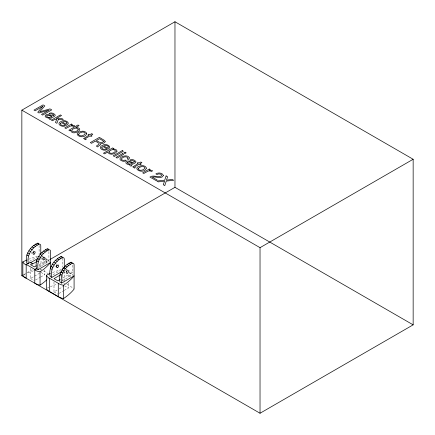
<?xml version="1.0" encoding="UTF-8"?>
<svg xmlns="http://www.w3.org/2000/svg" width="435" height="435" viewBox="0 0 435 435"><rect width="100%" height="100%" fill="white"/><g stroke="black" fill="none" stroke-linecap="round" stroke-linejoin="round"><path stroke-width="0.33" stroke-dasharray="2.17 1.63" d="M29.493 261.375L37.405 256.808M39.101 264.665L44.843 261.353L46.996 262.593L46.996 261.489L48.91 260.386L48.91 251.104M23.61 274.719L26.54 273.028M27.128 272.685L32.995 269.298M38.862 265.91L49.421 259.815M38.96 267.237L46.996 262.593M30.493 267.955L30.493 278.476L40.433 272.74M35.491 280.015L40.167 277.312M40.749 276.975L44.843 274.61L44.843 269.972M52.988 274.784L60.34 270.543M63.347 273.229L64.516 272.549L64.516 281.831M62.493 278.139L68.344 274.762L70.497 276.002L70.497 273.794L72.411 272.691L72.411 263.849M62.308 280.733L70.497 276.002M53.989 281.945L53.989 291.885L58.665 289.188M59.252 288.851L63.929 286.148M58.986 293.424L63.662 290.721M64.249 290.384L68.344 288.019L68.344 282.717M66.017 268.999L67.18 269.673M67.762 270.005L72.411 272.691M41.358 256.025L43.103 257.031M45.425 258.374L48.91 260.386M68.915 272.881L72.933 275.203M45.419 259.472L49.438 261.794M45.256 260.483L46.996 261.489M62.901 271.619L64.516 272.549M39.4 258.211L41.015 259.14L41.015 266.438M64.516 285.811L68.344 288.019M41.015 272.402L44.843 274.61M53.989 291.885L57.817 294.098M30.493 278.476L34.316 280.689M68.344 274.762L68.344 278.074M62.602 258.189L62.602 267.286M62.602 275.203L62.602 282.494M44.843 261.353L44.843 264.665M41.015 269.086L41.015 270.412M39.101 245.427L39.101 254.529M65.902 269.727A1.49 0.859 -60 0 1 66.762 270.331M65.261 272.392A1.49 0.859 -60 0 1 64.663 271.734M64.674 271.413A1.49 0.859 -60 0 1 64.907 270.706M52.483 272.571A69.692 40.237 0 0 1 61.433 269.559M65.397 270.363A36.986 21.353 0 0 1 66.463 270.858M68.98 272.185A36.986 21.353 0 0 1 72.542 274.567M47.323 288.09A69.692 40.237 0 0 1 48.829 287.383M50.373 286.698A69.692 40.237 0 0 1 56.86 284.229M63.738 282.929A36.986 21.353 0 0 1 64.853 283.386M66.979 284.37A36.986 21.353 0 0 1 73.586 288.688M55.452 266.731A1.49 0.859 -60 0 1 54.913 266.35M56.093 264.067A1.49 0.859 -60 0 1 56.767 264.181M40.243 269.521A36.986 21.353 0 0 1 41.352 269.977M43.484 270.962A36.986 21.353 0 0 1 48.633 274.104M45.485 258.776A36.986 21.353 0 0 1 49.041 261.158M48.388 278.215A69.692 40.237 0 0 1 47.589 279.031M23.822 274.681A69.692 40.237 0 0 1 25.333 273.974M27.922 272.848A69.692 40.237 0 0 1 33.364 270.82M28.454 259.374A69.692 40.237 0 0 1 37.35 256.313M31.951 253.317A1.49 0.859 -60 0 1 31.369 252.338M32.598 250.658A1.49 0.859 -60 0 1 33.087 250.642M42.402 256.318A1.49 0.859 -60 0 1 43.206 256.645M41.76 258.983A1.49 0.859 -60 0 1 41.162 258.325M41.26 257.65A1.49 0.859 -60 0 1 41.412 257.297"/><path stroke-width="0.65" d="M28.101 263.838L26.665 263.012C24.654 254.741 30.265 246.27 37.72 243.138A3.594 2.077 -60 0 1 38.824 243.769M26.878 260.032A69.692 40.237 0 0 0 22.837 261.903L22.837 275.165A10.108 5.834 0 0 0 26.187 278.204L26.187 264.393L28.34 263.425C26.453 255.345 32.168 247.145 39.395 244.1A3.594 2.077 -60 0 1 40.776 245.748L40.776 254.366M36.709 268.808L38.144 269.64L50.585 262.457A69.692 40.237 0 0 1 40.058 271.848A10.108 5.834 0 0 1 34.795 269.917L36.709 268.808L36.469 268.118C34.588 260.043 40.303 251.838 47.529 248.798A3.594 2.077 -60 0 1 48.633 249.434M38.144 269.64C36.138 261.386 41.755 252.876 49.204 249.766A3.594 2.077 -60 0 1 50.585 251.408L50.585 268.422M61.775 271.647L51.836 277.383L50.161 276.421C48.149 268.167 53.766 259.657 61.221 256.547A3.594 2.077 -60 0 1 62.325 257.177M51.836 277.383C49.824 269.134 55.441 260.625 62.896 257.509A3.594 2.077 -60 0 1 64.277 259.157L64.277 267.993L62.363 269.096L62.363 270.206M50.373 273.441A69.692 40.237 0 0 0 46.333 275.311L46.333 288.574A10.108 5.834 0 0 0 49.682 291.613L58.295 296.583A10.108 5.834 0 0 0 63.559 298.519L63.559 285.257A69.692 40.237 0 0 0 74.086 275.866L61.645 283.049L59.97 282.081C57.958 273.827 63.575 265.317 71.025 262.207A3.594 2.077 -60 0 1 72.134 262.843M61.645 283.049C59.633 274.795 65.25 266.285 72.699 263.175A3.594 2.077 -60 0 1 74.086 264.817L74.086 289.123A69.692 40.237 0 0 1 63.559 298.519M21.848 110.153L174.968 21.75L413.152 159.264L413.152 324.847L260.032 413.25L21.848 275.736L21.848 110.153L260.032 247.667L413.152 159.264M28.34 263.425L30.254 262.321L32.407 263.561L32.407 264.116L36.997 261.462M38.291 258.232L30.254 262.87L30.254 262.321M32.407 263.561L30.493 264.665L34.316 266.878L36.23 265.774M21.848 275.736L23.022 275.056M50.009 259.477L174.968 187.333L413.152 324.847M26.187 264.393L34.795 269.363L36.709 268.259M60.421 274.915L53.989 278.628L57.817 280.836L60.155 279.487M60.726 256.612L62.401 257.574M70.535 262.272L72.21 263.24M37.231 243.203L38.905 244.165M47.04 248.863L48.715 249.831M59.057 257.509L60.726 258.477M68.86 263.175L70.535 264.137M35.556 244.1L37.231 245.068M45.365 249.766L47.04 250.729M57.273 258.776L58.948 259.744M67.082 264.436L68.757 265.404M33.778 245.367L35.447 246.335M43.582 251.028L45.256 251.995M55.549 260.337L57.219 261.299M65.353 265.997L67.028 266.965M32.049 246.922L33.723 247.89M41.858 252.588L43.533 253.556M53.918 262.147L55.593 263.11M63.727 267.808L65.402 268.776M30.423 248.738L32.098 249.701M40.232 254.399L41.907 255.367M52.434 264.165L54.109 265.127M62.243 269.825L63.918 270.793M28.938 250.756L30.613 251.718M38.748 256.416L40.422 257.384M51.129 266.334L52.804 267.302M60.938 272L62.613 272.962M27.633 252.925L29.308 253.893M37.437 258.591L39.112 259.554M50.161 268.346L51.836 269.314M59.97 274.006L61.645 274.974M26.665 254.937L28.34 255.905M36.469 260.598L38.144 261.565M46.333 275.311A10.108 5.834 0 0 0 49.682 278.351L58.295 283.326A10.108 5.834 0 0 0 63.559 285.257M260.032 247.667L260.032 413.25M174.968 21.75L174.968 187.333M58.295 283.326L58.295 296.583M49.682 278.351L49.682 291.613M40.058 271.848L40.058 285.11A10.108 5.834 0 0 1 34.795 283.174L34.795 269.363M66.511 271.358A1.49 0.859 -60 0 1 66.31 271.69M56.936 264.991A1.49 0.859 -60 0 1 56.702 265.693M56.501 266.024A1.49 0.859 -60 0 1 56.256 266.312M46.757 279.835A69.692 40.237 0 0 1 40.058 285.11M26.187 264.942A10.108 5.834 0 0 1 22.837 261.903M33.441 251.582A1.49 0.859 -60 0 1 33.207 252.284M33 252.615A1.49 0.859 -60 0 1 32.755 252.904M43.163 257.596A1.49 0.859 -60 0 1 42.809 258.281M129.402 157.959L128.374 159.525L127.297 158.9L127.863 158.057L127.705 157.617C125.851 155.926 122.692 157.057 121.381 158.884A1.925 1.109 0 0 0 121.642 159.77L123.535 160.428L125.253 160.08L126.329 160.705L124.867 161.173A3.203 1.849 0 0 1 122.822 161.206C114.226 158.715 127.417 152.718 129.402 157.959M83.797 138.509L85.401 139.771L86.277 139.265L85.505 138.765L85.733 138.363L90.045 135.878L91.1 136.487L92.002 135.959L90.948 135.35L92.791 134.29L91.671 133.643L89.827 134.703L88.936 134.187L88.028 134.714L88.919 135.231L83.797 138.509M132.914 166.866L134.524 168.133L135.399 167.627L134.627 167.127L134.855 166.725L139.167 164.234L140.217 164.843L141.125 164.321L140.07 163.712L141.913 162.647L140.793 161.999L138.95 163.065L138.053 162.549L137.15 163.071L138.042 163.587L132.914 166.866M60.362 123.774C60.563 125.432 62.988 125.612 64.282 125.188L65.37 125.818C62.009 127.754 55.381 123.627 61.351 121.349C64.222 118.989 71.884 122.817 66.337 125.367L61.504 122.572L60.362 123.774M101.768 147.683C101.964 149.335 104.389 149.515 105.683 149.091L106.776 149.722C103.41 151.657 96.782 147.53 102.752 145.252C105.623 142.892 113.285 146.72 107.744 149.27L102.905 146.475L101.768 147.683M53.69 115.036L53.657 115.4C51.221 117.167 48.057 112.665 45.457 115.177C43.886 117.254 47.937 118.222 49.421 117.988L49.003 118.456L49.432 119.168L50.308 119.549L51.123 119.07C48.736 117.956 55.104 117.097 55.261 115.367L55.201 115.041C53.902 113.176 51.058 112.29 49.019 113.47L50.052 114.068L51.928 113.856L53.69 115.036M134.393 161.624L134.361 161.994C131.925 163.761 128.76 159.253 126.161 161.771C124.584 163.848 128.64 164.816 130.125 164.582L129.706 165.044L130.136 165.762L131.011 166.137L131.827 165.664C129.44 164.55 135.807 163.69 135.965 161.961L135.905 161.635C134.605 159.77 131.761 158.884 129.722 160.064L130.756 160.662L132.631 160.45L134.393 161.624M78.55 134.181L78.512 134.513C79.909 137.003 84.205 135.753 85.265 133.561L84.912 132.833L83.917 132.245A2.137 1.234 0 0 0 82.182 132.088L79.85 132.898L78.55 134.181M138.205 168.622L138.161 168.949C139.559 171.444 143.855 170.194 144.915 167.997L144.567 167.268L143.566 166.687A2.137 1.234 0 0 0 141.832 166.523L139.499 167.339L138.205 168.622M105.178 141.489L104.743 142.473L103.28 143.311L100.664 143.447L100.643 144.621L98.201 146.285L97.837 146.954L96.331 146.084L98.973 144.219L99.153 143.419L95.428 141.076L91.54 143.316L90.317 142.609L99.37 137.384L104.433 140.391L105.178 141.489M78.256 129.412C77.403 131.62 73.379 132.909 71.797 130.712L71.775 130.31C72.879 128.249 76.924 127.063 78.256 129.412M70.742 130.337C71.954 137.036 86.657 128.184 75.755 127.504L79.04 125.606L77.963 124.986L68.871 130.234L69.899 130.821L70.742 130.337M86.744 133.686C83.694 141.087 69.926 133.094 82.182 131.212A3.855 2.224 0 0 1 84.7 131.598L85.999 132.332L86.744 133.686M146.394 168.127C143.349 175.528 129.576 167.529 141.832 165.648A3.855 2.224 0 0 1 144.349 166.034L145.649 166.774L146.394 168.127M46.665 115.879L46.599 116.216C47.73 117.847 50.4 117.722 51.852 116.526L48.443 115.34L46.665 115.879M127.368 162.472L127.303 162.81C128.434 164.441 131.104 164.316 132.555 163.12L129.146 161.934L127.368 162.472M67.006 122.996L66.082 124.198L62.412 122.083C63.804 121.365 66.348 121.251 67.006 122.996M108.407 146.899L107.483 148.101L103.818 145.986C105.205 145.268 107.749 145.154 108.407 146.899M103.454 141.418C101.959 144.213 98.141 141.679 96.45 140.483L99.544 138.7L103.057 140.782L103.454 141.418M163.391 175.517C161.293 179.731 155.686 176.006 152.234 177.148L157.057 179.932L156.007 180.536L149.944 177.04C153.533 174.402 158.112 178.171 161.564 175.827L161.548 174.816L160.39 174.076L158.53 173.935L156.986 174.527L155.86 173.875C158.117 172.401 162.494 172.63 163.391 175.517M117.004 151.206C115.585 154.235 110.191 155.458 107.945 152.669L107.923 151.918L104.552 153.87L103.438 153.229L112.643 147.911L113.725 148.536L112.85 149.042C114.389 148.9 116.874 149.297 117.004 151.206M166.094 175.903L164.718 180.204L156.834 181.014L158.313 181.868L164.544 181.167L163.261 184.728L164.783 185.604L166.241 181.085L173.695 180.291L172.233 179.448L166.475 180.123L167.627 176.789L166.094 175.903M58.333 119.375L56.871 123.301L55.452 122.485L56.724 119.369L54.941 119.326L52.461 120.756L51.395 120.142L60.454 114.911L61.52 115.531L56.262 118.565L61.911 118.586L63.331 119.407L58.333 119.375M109.136 151.434L108.978 152.228C110.599 154.316 114.253 153.125 115.438 151.141L115.427 150.738C113.899 148.645 110.62 149.857 109.136 151.434M42.777 106.347L37.742 112.257L38.954 112.959L49.177 110.039L41.515 114.438L42.679 115.106L51.738 109.881L49.998 108.875L39.759 111.806L44.81 105.884L43.054 104.868L34.001 110.098L35.17 110.773L42.777 106.347M71.389 124.062L64.788 127.874L65.897 128.51L70.47 126.003L72.34 125.943L73.548 126.52L74.717 125.845L73.651 125.334L71.302 125.329L72.444 124.666L71.389 124.062M122.268 150.602L113.209 155.828L114.323 156.469L123.377 151.239L122.268 150.602M122.556 153.637L115.987 157.432L117.113 158.084L123.687 154.289L122.556 153.637M125.041 152.201L123.785 152.93L124.91 153.577L126.172 152.854L125.041 152.201M149.287 169.036L142.685 172.847L143.795 173.483L148.368 170.977L150.238 170.917L151.445 171.499L152.614 170.819L151.549 170.308L149.2 170.302L150.341 169.645L149.287 169.036M67.468 273.164A1.49 0.859 -60 0 0 68.251 270.809A1.49 0.859 -60 0 0 66.435 272.027A1.49 0.859 -60 0 0 67.468 273.164M57.659 267.498A1.49 0.859 -60 0 0 58.442 265.149A1.49 0.859 -60 0 0 56.626 266.361A1.49 0.859 -60 0 0 57.659 267.498M34.164 254.089A1.49 0.859 -60 0 0 34.947 251.74A1.49 0.859 -60 0 0 33.131 252.952A1.49 0.859 -60 0 0 34.164 254.089M43.973 259.755A1.49 0.859 -60 0 0 44.756 257.4A1.49 0.859 -60 0 0 42.934 258.618A1.49 0.859 -60 0 0 43.973 259.755"/></g></svg>
